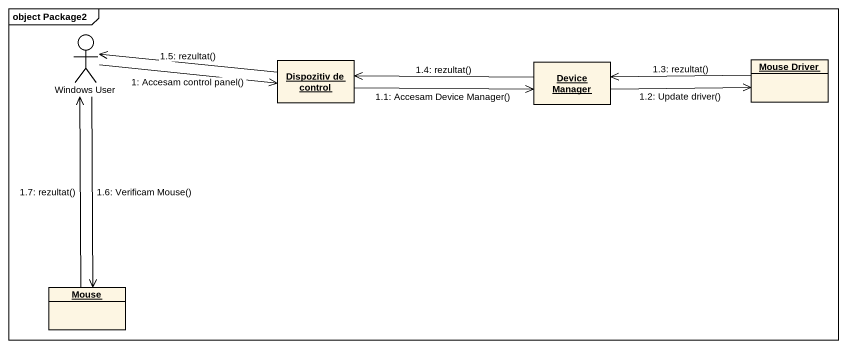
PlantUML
@startuml
mainframe object Package2
allowmixing
hide circle
hide empty members
actor "Windows User" as Windows_User
object "Dispozitiv de control" as Dispozitiv_de_control
object "Device Manager" as Device_Manager
object "Mouse Driver" as Mouse_Driver
object Mouse
Windows_User -right-> Dispozitiv_de_control : 1: Accesam control panel()
Dispozitiv_de_control -right-> Device_Manager : 1.1: Accesam Device Manager()
Device_Manager -right-> Mouse_Driver : 1.2: Update driver()
Mouse_Driver -left-> Device_Manager : 1.3: rezultat()
Device_Manager -left-> Dispozitiv_de_control : 1.4: rezultat()
Dispozitiv_de_control -left-> Windows_User : 1.5: rezultat()
Windows_User --> Mouse : 1.6: Verificam Mouse()
Mouse -up-> Windows_User : 1.7: rezultat()
@enduml
